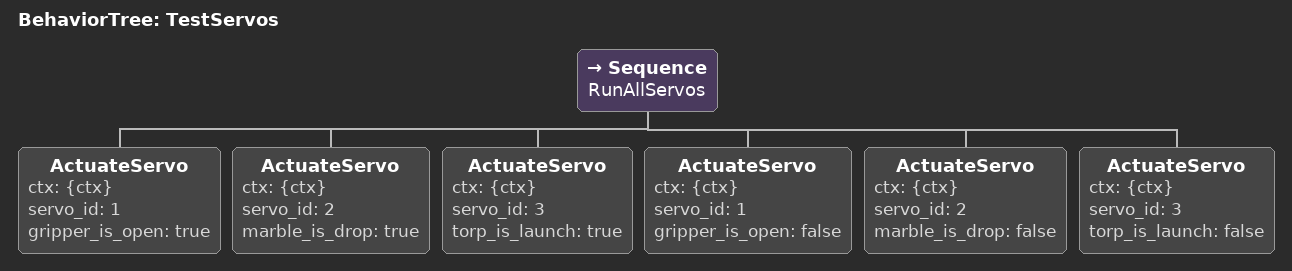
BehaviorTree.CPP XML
<root main_tree_to_execute="TestServos">
	<BehaviorTree ID="TestServos">
		<Sequence name="RunAllServos">
			<!-- Gripper: open -->
			<ActuateServo ctx="{ctx}" servo_id="1" gripper_is_open="true"/>

			<!-- Marble dropper: drop -->
			<ActuateServo ctx="{ctx}" servo_id="2" marble_is_drop="true"/>

			<!-- Torpedo launcher: launch -->
			<ActuateServo ctx="{ctx}" servo_id="3" torp_is_launch="true"/>

			<!-- Gripper: close -->
			<ActuateServo ctx="{ctx}" servo_id="1" gripper_is_open="false"/>

			<!-- Marble dropper: reset -->
			<ActuateServo ctx="{ctx}" servo_id="2" marble_is_drop="false"/>

			<!-- Torpedo launcher: reset -->
			<ActuateServo ctx="{ctx}" servo_id="3" torp_is_launch="false"/>

		</Sequence>
	</BehaviorTree>
</root>
